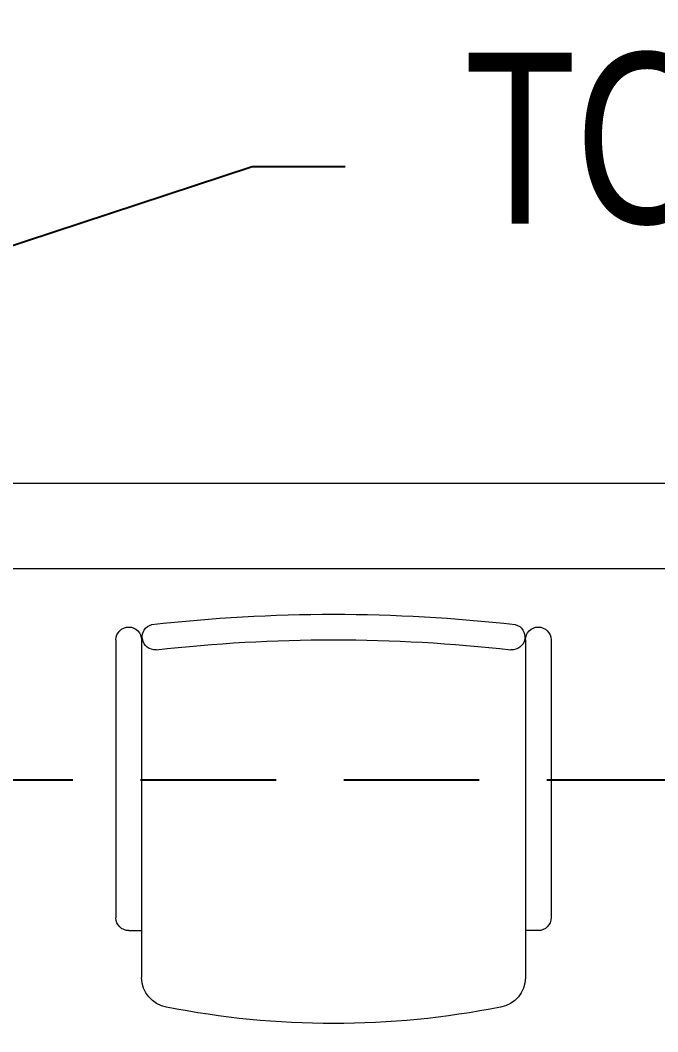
# Model space of a CAD drawing. Header units: inches. Extents: x -12418 to 57169, y -29325 to 19878.
# Drawn here: x 32946 to 33693, y -3390 to -2205 of the extents above; entities that cross this region are included whole.
import ezdxf
from ezdxf import colors
from ezdxf.entities.mleader import LeaderData, LeaderLine
from ezdxf.math import Vec2, Vec3

# ---------------------------------------------------------------- set-up
doc = ezdxf.new("R2010")
doc.units = ezdxf.units.IN
doc.header["$LTSCALE"] = 25
doc.header["$MEASUREMENT"] = 0
doc.linetypes.add('DASHDOT', pattern=[25.4, 12.7, -6.35, 0, -6.35])
doc.linetypes.add('HIDDEN', pattern=[9.525, 6.35, -3.175])
doc.layers.get('0').update_dxf_attribs({"color": 8})
for name, color, linetype, lineweight in [('00-Ground Floor$0$LOADING', 253, 'Continuous', 5), ('00-Ground Floor$0$Walls', 251, 'Continuous', 5), ('E-LITE-CIRC @ 100', 6, 'Continuous', 25), ('E-LITE-CLNG-CNDT', 6, 'DASHDOT', 35), ('E-POWR-FLOR-CNDT', 6, 'HIDDEN', 25)]:
    doc.layers.add(name, color=color, linetype=linetype, lineweight=lineweight)
doc.styles.add('DC_Simplex', font='SIMPLEX.shx', dxfattribs={"width": 0.7})

# ---------------------------------------------------------------- blocks, each defined once
blk = doc.blocks.new('00-Ground Floor$0$GF21016-P')
at = {"layer": '00-Ground Floor$0$LOADING', "extrusion": (-1.24384e-09, -1.20261e-09, -1)}
for p, q in [((0.0128, 0.0179), (0.0128, 0.4136)), ((0.4628, 0.0179), (0.4628, 0.4136)), ((-0.0022, 0.3585), (0.0128, 0.3585)), ((0.4778, 0.3585), (0.4628, 0.3585)), ((-0.0172, 0.0179), (-0.0172, 0.3435)), ((0.4928, 0.0179), (0.4928, 0.3435)), ((0.4778, 0.0029), (0.4778, 0.0029))]:
    blk.add_line(p, q, dxfattribs=at)
for centre, radius, start, end in [((-0.2378, -0.5362), 1.0036, 78.7568, 101.2432), ((-0.0478, 0.4136), 0.035, 0, 80.6557), ((-0.4278, 0.4136), 0.035, 99.3443, 180), ((0.0022, 0.3435), 0.015, 0, 90), ((-0.4778, 0.3435), 0.015, 90, 180), ((-0.0284, 0.0145), 0.015, 284.3864, 95.5209), ((-0.2378, 1.8928), 1.8749, 263.6341, 276.3659), ((-0.4471, 0.0145), 0.015, 84.4791, 255.6136), ((0.0022, 0.0179), 0.015, 270, 0), ((0.0022, 0.0179), 0.015, 180, 270), ((-0.4778, 0.0179), 0.015, 270, 0), ((-0.4778, 0.0179), 0.015, 180, 270), ((-0.2378, 1.8734), 1.8855, 263.5119, 276.4881)]:
    blk.add_arc(centre, radius, start, end, dxfattribs=at)
blk = doc.blocks.new('00-Ground Floor')
at = {"layer": '00-Ground Floor$0$Walls'}
for p, q in [((36049.5, -2747.4, 0), (31349.5, -2747.4, 0)), ((35949.5, -2847.4, 0), (31449.5, -2847.4, 0))]:
    blk.add_line(p, q, dxfattribs=at)
at = {"layer": '00-Ground Floor$0$LOADING', "color": 1, "extrusion": (-2.67576e-11, -2.24019e-05, 1), "xscale": 1000.000000000002, "yscale": 1000.000000000002, "zscale": -1000.000000000002, "rotation": 179.9999748876469}
blk.add_blockref('00-Ground Floor$0$GF21016-P', (33550.9, -2912.5, 0.1), dxfattribs=at)
blk = doc.blocks.new('ARR0W')
at = {"color": 45}
blk.add_ellipse((0, 0), major_axis=(0.4, 0), ratio=0.4, dxfattribs=at)
at = {"color": 45, "ltscale": 0.5}
blk.add_solid([(-1.4, 0.1667), (-0.4, 0), (-1.4, -0.1667)], dxfattribs=at)

msp = doc.modelspace()

# ---------------------------------------------------------------- linework, layer by layer
at = {"layer": 'E-POWR-FLOR-CNDT', "elevation": 0}
msp.add_lwpolyline([(35825.8, -3389.5), (35702, -3265.8), (35702, -3169.9, 0.414214), (35627, -3094.9), (32869.6, -3094.9), (32745.9, -2971.2)], format="xyb", dxfattribs=at)

# ---------------------------------------------------------------- block references
at = {"layer": 'E-LITE-CLNG-CNDT'}
msp.add_blockref('00-Ground Floor', (0, 0), dxfattribs=at)

# ---------------------------------------------------------------- leaders
at = {"layer": 'E-LITE-CIRC @ 100'}
ml = msp.add_multileader_mtext('Standard', dxfattribs=at)
ml.set_content('{\\Fdc_el_romans|c0;\\W0.8;TO\\Fromans|c0; \\Fsimplex|c0;UPP-GF/S14}', color=256, style='DC_Simplex')
ml.set_leader_properties()
ml.set_arrow_properties(name='ARR0W')
ml.build(insert=Vec2(0, 0))
ml.multileader.update_dxf_attribs({"dogleg_length": 200, "arrow_head_size": 140, "scale": 100})
ctx = ml.context
ctx.base_point, ctx.scale, ctx.char_height, ctx.arrow_head_size, ctx.landing_gap_size, ctx.plane_origin, ctx.plane_x_axis, ctx.plane_y_axis = Vec3(33326.7, -2376, 0), 100, 200, 140, 140, Vec3(45309, -8230.8, 0), Vec3(1, 0.000001, 0), Vec3(-0.000001, 1, 0)
notes = []
notes.append((ctx, [(0, (1, 1, 0), (33217.9, -2376, 0), (1, 0.000001, 0), 108.8, [(0, [(32622.1, -2572.1, 0)], 0, [])])]))
ctx.mtext.insert, ctx.mtext.text_direction, ctx.mtext.rotation, ctx.mtext.flow_direction = Vec3(33466.7, -2242.7, 0), Vec3(1, 0.000001, 0), 0.000001, 5
for ctx, leaders in notes:
    for number, flags, end, landing, length, lines in leaders:
        leader = LeaderData()
        leader.index, (leader.has_last_leader_line, leader.has_dogleg_vector, leader.attachment_direction) = number, flags
        leader.last_leader_point, leader.dogleg_vector, leader.dogleg_length = Vec3(end), Vec3(landing), length
        for number, points, colour, breaks in lines:
            line = LeaderLine()
            line.index, line.vertices, line.color, line.breaks = number, Vec3.list(points), colors.encode_raw_color(colour), breaks
            leader.lines.append(line)
        ctx.leaders.append(leader)

doc.saveas('drawing.dxf')
